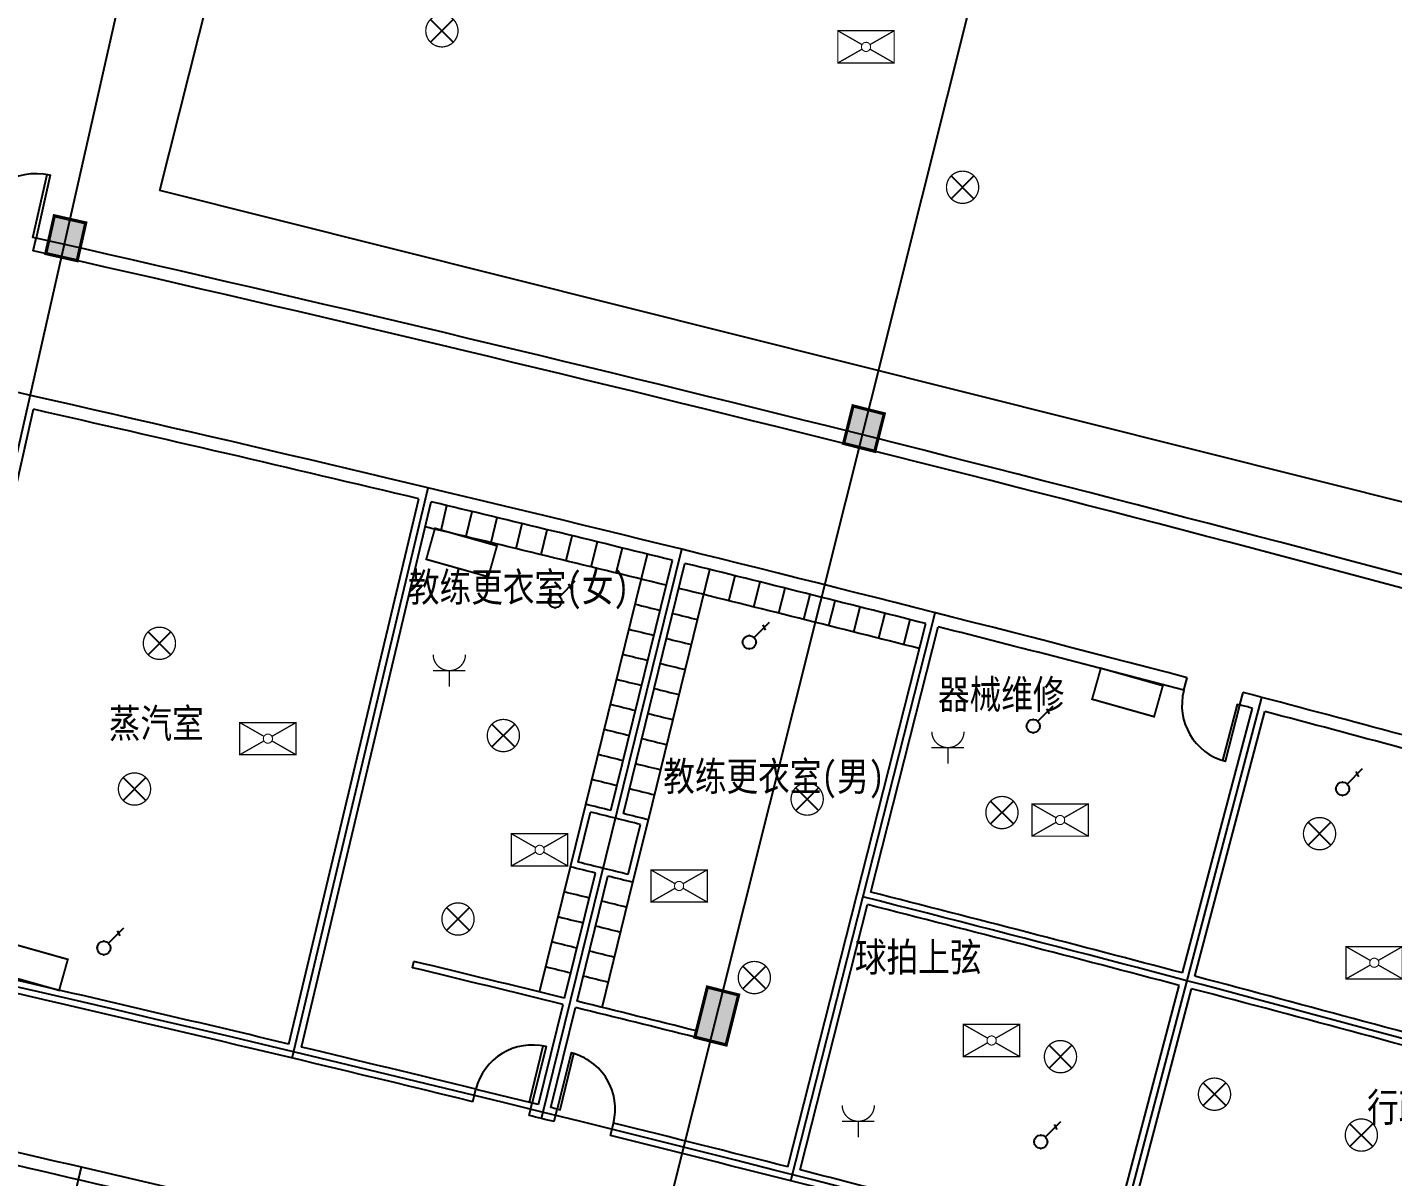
# Model space of a CAD drawing. Extents: x 23618587 to 48466785, y 42305484 to 86624613.
# Drawn here: x 24270158 to 24291357, y 43360083 to 43377924 of the extents above; entities that cross this region are included whole.
import ezdxf

# ---------------------------------------------------------------- set-up
doc = ezdxf.new("R2010")
doc.units = 0
doc.header["$MEASUREMENT"] = 0
doc.layers.get('0').update_dxf_attribs({"linetype": 'CONTINUOUS'})
for name, color, linetype in [('AC-W', 7, 'CONTINUOUS'), ('设备-动力', 3, 'CONTINUOUS'), ('设备-插座', 3, 'CONTINUOUS'), ('设备-照明', 3, 'CONTINUOUS'), ('设备-箱柜', 3, 'CONTINUOUS')]:
    doc.layers.add(name, color=color, linetype=linetype)
doc.styles.add('IDQSTYLE', font='simplex.shx', dxfattribs={"width": 0.7, "bigfont": 'hzfs1.shx'})
doc.styles.add('Q1', font='SimSun.ttf', dxfattribs={"width": 0.8, "height": 450})

# ---------------------------------------------------------------- blocks, each defined once
blk = doc.blocks.new('HC000426')
at = {"color": 0, "linetype": 'Continuous', "const_width": 0.3}
blk.add_lwpolyline([(5, 2.5), (-5, 2.5), (-5, -2.5), (5, -2.5)], close=True, dxfattribs=at)
at = {"color": 0, "style": 'IDQSTYLE', "width": 0.7}
blk.add_attdef('PSFHATT', (7, -2.5), '', height=2.5, dxfattribs=at)
blk = doc.blocks.new('HC001494')
at = {"color": 0, "linetype": 'Continuous'}
for p, q in [((-1.77, 1.77), (1.77, -1.77)), ((1.77, 1.77), (-1.77, -1.77))]:
    blk.add_line(p, q, dxfattribs=at)
at = {"color": 0, "linetype": 'Continuous', "const_width": 0.2}
blk.add_lwpolyline([(1.77, -1.77, 0.198912), (2.5, 0, 0.198912), (1.77, 1.77, 0.198912), (0, 2.5, 0.198912), (-1.77, 1.77, 0.198912), (-2.5, 0, 0.198912), (-1.77, -1.77, 0.198912), (0, -2.5, 0.198912)], format="xyb", close=True, dxfattribs=at)
at = {"color": 0, "style": 'IDQSTYLE', "width": 0.7}
blk.add_attdef('PSFHATT', (4.5, -2.5), '', height=2.5, dxfattribs=at)
blk = doc.blocks.new('HC000704')
at = {"color": 0, "linetype": 'Continuous', "const_width": 0.2}
for points in [[(-0.61, 0.35), (-4.38, 2.5)], [(-4.38, 2.5), (4.37, 2.5), (4.37, -2.5), (-4.38, -2.5), (-4.38, 2.5)], [(4.37, 2.5), (0.61, 0.35)], [(-0.61, -0.35), (-4.38, -2.5)], [(0.61, -0.35), (4.37, -2.5)]]:
    blk.add_lwpolyline(points, dxfattribs=at)
at = {"color": 0, "linetype": 'Continuous', "const_width": 0.16}
blk.add_lwpolyline([(0, -0.71, 0.198912), (0.5, -0.5, 0.198912), (0.71, 0, 0.198912), (0.5, 0.5, 0.198912), (0, 0.71, 0.198912), (-0.5, 0.5, 0.198912), (-0.71, 0, 0.198912), (-0.5, -0.5, 0.198912)], format="xyb", close=True, dxfattribs=at)
at = {"color": 0, "style": 'IDQSTYLE', "width": 0.7}
blk.add_attdef('PSFHATT', (6.37, -2.5), '', height=2.5, dxfattribs=at)
blk = doc.blocks.new('HC002297100793')
at = {"color": 0}
for p, q in [((0.74, 1.78), (3.12, 4.17)), ((2.09, 3.72), (2.47, 2.92))]:
    blk.add_line(p, q, dxfattribs=at)
blk.add_circle((0, 1.04), 1.04, dxfattribs=at)
for p in [(-1.04, 1.04), (0, 2.08), (0, 0), (1.04, 1.04)]:
    blk.add_point(p, dxfattribs=at)
at = {"color": 0, "width": 0.7}
blk.add_attdef('PSFHATT', (3.15, 0), '', height=0.025, dxfattribs=at)
blk = doc.blocks.new('HC000133')
at = {"color": 0, "linetype": 'Continuous', "const_width": 0.2}
blk.add_lwpolyline([(-2.5, 5, 0.198912), (-1.77, 3.23, 0.198912), (0, 2.5, 0.198912), (1.77, 3.23, 0.198912), (2.5, 5)], format="xyb", dxfattribs=at)
for points in [[(-2.55, 2.48), (2.48, 2.48)], [(0, 2.5), (0, 0)]]:
    blk.add_lwpolyline(points, dxfattribs=at)
at = {"color": 0, "style": 'IDQSTYLE', "width": 0.7}
blk.add_attdef('PSFHATT', (4.5, 0), '', height=2.5, dxfattribs=at)

msp = doc.modelspace()

# ---------------------------------------------------------------- hatches: boundary and pattern name
at = {"layer": 'AC-W'}
for points in [[(24270444.98383, 43374412.37199), (24270932.64495, 43374301.97887), (24271065.11125, 43374887.17343), (24270577.45014, 43374997.56656)], [(24283463.47502, 43371924.79612), (24282978.48637, 43372046.39386), (24282832.5745, 43371464.40612), (24283317.56315, 43371342.80838)], [(24280717.20035, 43363025.5378), (24281202.20257, 43362903.9942), (24281007.7328, 43362127.99065), (24280522.73059, 43362249.53425)]]:
    msp.add_hatch(color=7, dxfattribs=at).paths.add_polyline_path(points)

# ---------------------------------------------------------------- linework, layer by layer
at = {"layer": 'AC-W', "color": 7, "ltscale": 300}
for p, q in [((24262985.28361, 43340318.06729), (24280721.08484, 43418686.19764)), ((24275841.62487, 43342546.44599), (24294125.85402, 43415489.75936)), ((24274269.48373, 43361924.29112), (24276380.24804, 43370776.10868)), ((24278144.06888, 43360985.28544), (24280319.95556, 43369821.32059)), ((24282011.63471, 43360017.77504), (24284252.52578, 43368837.54869)), ((24287002.30702, 43358724.44007), (24289327.07917, 43367522.47591)), ((24270994.45597, 43360230.51137), (24267352.58704, 43344599.25017))]:
    msp.add_line(p, q, dxfattribs=at)
at = {"layer": 'AC-W', "color": 7}
for p, q in [((24272217.85149, 43375388.27372), (24282186.64664, 43415157.89936)), ((24294527.64148, 43369796.02279), (24272218.33649, 43375388.15215)), ((24270249.96237, 43374456.3755), (24270293.94994, 43374651.47828)), ((24268865.9918, 43365849.76446), (24270256.599, 43371994.35782)), ((24274218.59929, 43362142.0228), (24276236.58279, 43370604.74961)), ((24274413.14473, 43362095.63237), (24276431.12823, 43370558.35919)), ((24276581.56202, 43370114.10085), (24276673.92649, 43370500.35778)), ((24276971.06881, 43370023.06864), (24277063.20169, 43370407.12188)), ((24277359.48271, 43369927.48071), (24277452.40897, 43370313.60286)), ((24277747.96624, 43369832.17982), (24277841.55135, 43370219.8)), ((24278137.13753, 43369739.72755), (24278230.6254, 43370125.7141)), ((24278526.37781, 43369647.56246), (24278619.62769, 43370031.34602)), ((24278914.51195, 43369550.84486), (24279008.56123, 43369936.69501)), ((24278830.20116, 43365862.69428), (24279786.63527, 43369746.6674)), ((24279302.71657, 43369454.41409), (24279397.42905, 43369841.76035)), ((24279218.65085, 43365767.26427), (24280175.03241, 43369651.02403)), ((24279412.84942, 43365719.44258), (24280369.23099, 43369603.20235)), ((24279801.19403, 43365623.58585), (24280757.62814, 43369507.55898)), ((24281050.50642, 43369024.01826), (24281146.48625, 43369411.05243)), ((24281439.09867, 43368929.16166), (24281534.97117, 43369314.56284)), ((24281827.7617, 43368834.59182), (24281923.38258, 43369217.79151)), ((24282215.29045, 43368735.47638), (24282311.7235, 43369120.73768)), ((24282602.89145, 43368636.64733), (24282699.99694, 43369023.40061)), ((24282991.20608, 43368540.66053), (24283088.19948, 43368925.78115)), ((24281963.9622, 43360236.23244), (24284106.3526, 43368668.32388)), ((24283379.59231, 43368444.96029), (24283476.32769, 43368827.88015)), ((24283766.83105, 43368344.71777), (24283864.38459, 43368729.69688)), ((24283253.62375, 43364499.9484), (24284300.19377, 43368619.07353)), ((24288115.68221, 43367634.35548), (24288166.35442, 43367827.82984)), ((24288985.97196, 43367405.66037), (24289036.96046, 43367599.05161)), ((24288093.55599, 43363245.6778), (24289179.30124, 43367354.65064)), ((24288286.91942, 43363194.5839), (24289372.66466, 43367303.55675)), ((24278591.0405, 43364891.48928), (24278830.20116, 43365862.69428)), ((24278712.07037, 43364964.75788), (24278903.4093, 43365741.76413)), ((24279488.86467, 43364773.47114), (24279680.2036, 43365550.47739)), ((24279562.03337, 43364652.38086), (24279801.19403, 43365623.58585)), ((24278112.87626, 43362949.71717), (24278591.0405, 43364891.48928)), ((24278501.27341, 43362854.0738), (24278979.49027, 43364796.05958)), ((24278695.47198, 43362806.25212), (24279173.68884, 43364748.2379)), ((24279083.86913, 43362710.60875), (24279562.03337, 43364652.38086)), ((24282157.80338, 43360186.98209), (24283204.3734, 43364306.10722)), ((24276138.44542, 43363326.98623), (24276161.90782, 43363424.19485)), ((24286956.71685, 43358943.34152), (24288042.4621, 43363052.31437)), ((24287150.08027, 43358892.24763), (24288235.82552, 43363001.22048)), ((24278094.78907, 43361203.38589), (24278477.36256, 43362756.97452)), ((24278288.98765, 43361155.56421), (24278671.56114, 43362709.15283)), ((24277075.9072, 43361247.17144), (24277123.33431, 43361441.46676)), ((24277123.33431, 43361441.46676), (24277997.6473, 43361227.27866)), ((24277949.89734, 43361033.06244), (24277997.6473, 43361227.27866)), ((24278338.22277, 43360937.43673), (24278386.11617, 43361131.61763)), ((24279211.69639, 43360721.23021), (24279259.91245, 43360915.33124))]:
    msp.add_line(p, q, dxfattribs=at)
for points in [[(24270293.94994, 43374651.47828), (24270245.15549, 43374662.43304), (24270464.25054, 43375638.32195), (24270513.04498, 43375627.3672)], [(24288985.40574, 43367403.5128), (24288941.85103, 43367414.82594), (24288715.58826, 43366543.73171), (24288759.14297, 43366532.41857)], [(24277997.6473, 43361227.27866), (24277953.93974, 43361237.98608), (24278168.08821, 43362112.13735), (24278211.79578, 43362101.42992)], [(24278386.11617, 43361131.61763), (24278429.79791, 43361120.80531), (24278646.04428, 43361994.43996), (24278602.36255, 43362005.25228)]]:
    msp.add_lwpolyline(points, close=True, dxfattribs=at)
at = {"layer": 'AC-W', "color": 7, "const_width": 50}
for points in [[(24270444.98383, 43374412.37199), (24270577.45014, 43374997.56656), (24271065.11125, 43374887.17343), (24270932.64495, 43374301.97887)], [(24282832.5745, 43371464.40612), (24282978.48637, 43372046.39386), (24283463.47502, 43371924.79612), (24283317.56315, 43371342.80838)], [(24280717.20035, 43363025.5378), (24281202.20257, 43362903.9942), (24281007.7328, 43362127.99065), (24280522.73059, 43362249.53425)]]:
    msp.add_lwpolyline(points, close=True, dxfattribs=at)
at = {"layer": 'AC-W', "color": 7}
for centre, radius, start, end in [((24270293.94994, 43374651.47828), 1000.18089, 77.346440581, 167.346440576), ((24148685.34615, 42835267.72991), 552922.67138, 74.7582617096, 77.2946194507), ((24148685.34615, 42835267.72991), 552722.67138, 74.7582617096, 77.2946194507), ((24148685.34615, 42835267.72991), 550522.67138, 75.3235079886, 77.4029441656), ((24148685.34615, 42835267.72991), 550322.67138, 76.5983826788, 77.2375691298), ((24148685.34615, 42835267.72991), 550322.67138, 76.1764863788, 76.5775600624), ((24148685.34615, 42835267.72991), 549922.67138, 76.1764863788, 76.5775600624), ((24148685.34615, 42835267.72991), 550322.67138, 75.7545900738, 76.1556637739), ((24148685.34615, 42835267.72991), 549922.67138, 75.7545900738, 76.1556637739), ((24409709.03185, 43895246.81948), 542122.67138, 256.1133866416, 256.1555373858), ((24409709.03185, 43895246.81948), 542122.67138, 256.1766127558, 256.2187635048), ((24409709.03185, 43895246.81948), 542522.67138, 256.1133866416, 256.1555373858), ((24409709.03185, 43895246.81948), 542522.67138, 256.1766127558, 256.2187635048), ((24148685.34615, 42835267.72991), 550322.67138, 75.3235079886, 75.7337674644), ((24409709.03185, 43895246.81948), 542922.67138, 256.1133866416, 256.1555373858), ((24409709.03185, 43895246.81948), 542922.67138, 256.1766127558, 256.2187635048), ((24409709.03185, 43895246.81948), 543322.67138, 256.1133866416, 256.1555373858), ((24409709.03185, 43895246.81948), 543322.67138, 256.1766127558, 256.2187635048), ((24288985.40574, 43367403.5128), 900, 165.439444927, 255.439444924), ((24148685.34615, 42835267.72991), 550522.67138, 74.7328934336, 75.2298232466), ((24409709.03185, 43895246.81948), 543722.67138, 256.1133866416, 256.1555373858), ((24148685.34615, 42835267.72991), 550322.67138, 75.2090062989, 75.2298232466), ((24409709.03185, 43895246.81948), 543722.67138, 256.1766127558, 256.2187635048), ((24148685.34615, 42835267.72991), 550322.67138, 74.7328934336, 75.1881836819), ((24409709.03185, 43895246.81948), 544122.67138, 256.1133866416, 256.1555373858), ((24409709.03185, 43895246.81948), 544122.67138, 256.1766127558, 256.2187635048), ((24409709.03185, 43895246.81948), 544522.67138, 256.1133866416, 256.1555373858), ((24409709.03185, 43895246.81948), 544522.67138, 256.1766127558, 256.2187635048), ((24409709.03185, 43895246.81948), 544922.67138, 256.1133866416, 256.1555373858), ((24409709.03185, 43895246.81948), 544922.67138, 256.1766127558, 256.2187635048), ((24148759.7883, 42835660.74182), 530172.67138, 79.4743453433, 79.4743453433), ((24148766.30591, 42835659.45113), 530172.67138, 78.1227654299, 78.1227654299), ((24148779.34207, 42835656.52904), 530172.67138, 76.2090487924, 76.2090487924), ((24148733.21999, 42835462.14028), 546122.67138, 76.1766127558, 76.2187635048), ((24148733.21999, 42835462.14028), 546022.67138, 76.1241018905, 76.2080482597), ((24148733.21999, 42835462.14028), 546122.67138, 76.1133866416, 76.1555373858), ((24148685.34615, 42835267.72991), 545322.67138, 76.1766127558, 76.2187635048), ((24148685.34615, 42835267.72991), 545422.67138, 76.1240557071, 76.2080944401), ((24148685.34615, 42835267.72991), 545322.67138, 76.1133866416, 76.1555373858), ((24148685.34615, 42835267.72991), 544922.67138, 76.1766127558, 76.2187635048), ((24148685.34615, 42835267.72991), 546072.67138, 75.2090873303, 75.7336864321), ((24148685.34615, 42835267.72991), 544922.67138, 76.1133866416, 76.1555373858), ((24148685.34615, 42835267.72991), 545872.67138, 75.2090911792, 75.7336825915), ((24148685.34615, 42835267.72991), 544522.67138, 76.1766127558, 76.2187635048), ((24148685.34615, 42835267.72991), 544522.67138, 76.1133866416, 76.1555373858), ((24148685.34615, 42835267.72991), 544122.67138, 76.1766127558, 76.2187635048), ((24148685.34615, 42835267.72991), 544122.67138, 76.1133866416, 76.1555373858), ((24148685.34615, 42835267.72991), 543322.67138, 76.1766205177, 76.4305375686), ((24148685.34615, 42835267.72991), 543722.67138, 76.1766127558, 76.2187635048), ((24148685.34615, 42835267.72991), 541622.67138, 76.5985499163, 77.1315949475), ((24148685.34615, 42835267.72991), 543222.67138, 76.176622455, 76.4305375686), ((24148685.34615, 42835267.72991), 543722.67138, 76.1133866416, 76.1555373858), ((24148685.34615, 42835267.72991), 546072.67138, 74.6184727703, 75.1881026557), ((24148685.34615, 42835267.72991), 541422.67138, 76.2824605612, 77.1315949475), ((24148685.34615, 42835267.72991), 545872.67138, 74.6184766167, 75.1880988188), ((24148685.34615, 42835267.72991), 543222.67138, 75.9543452195, 76.1555276866), ((24148685.34615, 42835267.72991), 543322.67138, 75.9543452195, 76.1555296368), ((24148685.34615, 42835267.72991), 541622.67138, 76.2824605612, 76.5773928361), ((24277997.6473, 43361227.27866), 900, 76.234848321, 166.234848315), ((24148685.34615, 42835267.72991), 539022.67138, 76.028745682, 77.7247501135), ((24278386.11617, 43361131.61763), 900, 346.097301831, 76.097301836), ((24148685.34615, 42835267.72991), 538822.67138, 76.1350631662, 77.6184326328), ((24148685.34615, 42835267.72991), 541622.67138, 76.1766536128, 76.1872360716), ((24148685.34615, 42835267.72991), 541422.67138, 76.1449140793, 76.1872360716), ((24148685.34615, 42835267.72991), 541622.67138, 76.1449140793, 76.1554965255), ((24148685.34615, 42835267.72991), 541622.67138, 75.7547573126, 76.0496895849), ((24148685.34615, 42835267.72991), 541422.67138, 75.3255609472, 76.0496895849), ((24148685.34615, 42835267.72991), 541622.67138, 75.3255609472, 75.7336002237)]:
    msp.add_arc(centre, radius, start, end, dxfattribs=at)
at = {"layer": 'AC-W', "color": 7, "ltscale": 300}
for centre, radius, start, end in [((24148685.34615, 42835267.72991), 541522.67138, 72.0437285067, 80.4223031797), ((24148685.34615, 42835267.72991), 545972.67138, 74.0068716318, 75.7441787756), ((24148685.34615, 42835267.72991), 536422.67138, 75.9011692003, 79.7630116018), ((24189155.60529, 43024204.46017), 340697.35775, 71.8160243413, 83.5359768094)]:
    msp.add_arc(centre, radius, start, end, dxfattribs=at)

# ---------------------------------------------------------------- block references
at = {"layer": '设备-动力', "xscale": 100, "yscale": 100, "zscale": 100}
for p in [(24283180.3941, 43377619.64719), (24273893.87263, 43366882.37845), (24286193.46629, 43365618.98529), (24278112.57515, 43365156.35027), (24280277.72057, 43364595.73226), (24291071.64866, 43363403.84604), (24285130.22523, 43362197.28226)]:
    msp.add_blockref('HC000704', p, dxfattribs=at)
at = {"layer": '设备-插座', "xscale": 100, "yscale": 100, "zscale": 100}
for p in [(24276710.65689, 43367687.89098), (24284451.88242, 43366492.60565), (24283060.00322, 43360693.109)]:
    msp.add_blockref('HC000133', p, dxfattribs=at)
at = {"layer": '设备-照明', "color": 3, "xscale": 100, "yscale": 100, "zscale": 100}
for p in [(24276595.17875, 43377869.45466), (24284679.32192, 43375440.74212), (24272209.14668, 43368362.22745), (24277549.46951, 43366930.26055), (24271822.51357, 43366100.42375), (24282266.39345, 43365944.34612), (24285290.69503, 43365734.97523), (24290221.89081, 43365407.62178), (24276845.37436, 43364082.46604), (24281446.30838, 43363173.87823), (24286199.28284, 43361945.97074), (24288590.81258, 43361363.44378), (24290871.34382, 43360729.12383)]:
    msp.add_blockref('HC001494', p, dxfattribs=at)
at = {"layer": '设备-照明', "xscale": 100, "yscale": 100, "zscale": 100}
for p in [(24278352.66752, 43368912.73259), (24281368.40578, 43368274.78796), (24285775.52485, 43366973.48059), (24290578.73902, 43365999.6796), (24271346.73057, 43363529.31357), (24285893.32712, 43360521.54055)]:
    msp.add_blockref('HC002297100793', p, dxfattribs=at)
at = {"layer": '设备-箱柜', "color": 142, "extrusion": (-1.91543e-12, -6.79408e-12, -1), "xscale": 100, "yscale": 100, "zscale": 100, "rotation": 195.7445776795601}
for p in [(-24276901.45176, 43369770.78485, -0.00034), (-24287239.64385, 43367599.55692, -0.00034), (-24270238.47095, 43363351.15714, -0.00034)]:
    msp.add_blockref('HC000426', p, dxfattribs=at)

# ---------------------------------------------------------------- texts
at = {"layer": 'AC-W', "color": 7, "style": 'Q1', "width": 0.8}
for s, p in [('教练更衣室(女)', (24276068.75932, 43369009.97569)), ('器械维修', (24284297.65132, 43367343.97577)), ('蒸汽室', (24271424.29296, 43366896.64141)), ('教练更衣室(男)', (24280032.26708, 43366072.44554)), ('球拍上弦', (24283007.17033, 43363266.47275)), ('行政办公', (24290959.88121, 43360934.67884))]:
    msp.add_text(s, height=450, dxfattribs=at).set_placement(p)

doc.saveas('drawing.dxf')
